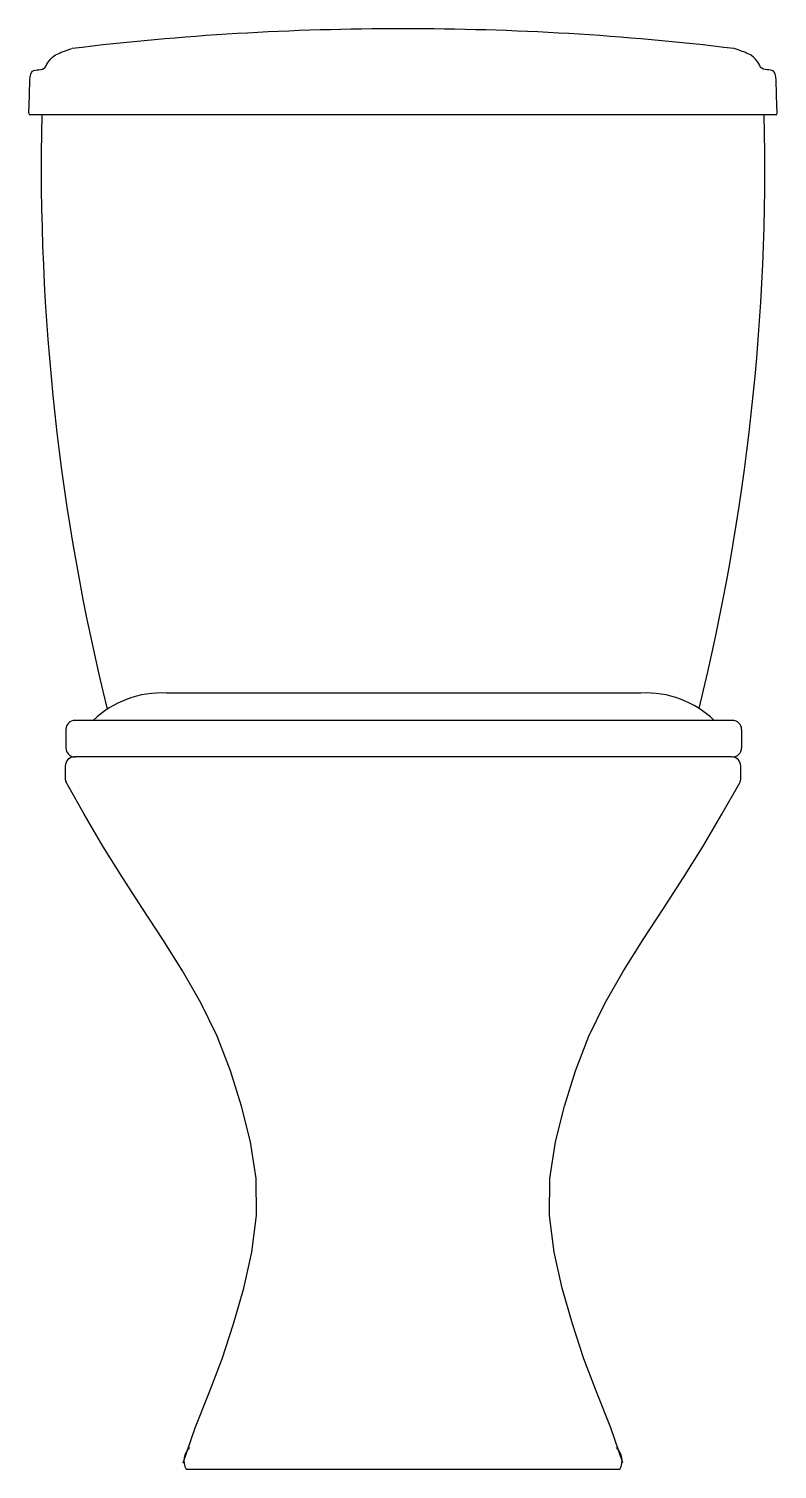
# Model space of a CAD drawing. Header units: millimetres. Extents: x -2983.307 to -2982.897, y 2962.177 to 2962.965.
import ezdxf

# ---------------------------------------------------------------- set-up
doc = ezdxf.new("R2010")
doc.units = ezdxf.units.MM
doc.header["$LTSCALE"] = 10
doc.layers.add('banheiro_louças', color=2, linetype='Continuous')

msp = doc.modelspace()

# ---------------------------------------------------------------- linework, layer by layer
at = {"layer": 'banheiro_louças'}
for p, q in [((-2982.89795, 2962.91825), (-2983.30619, 2962.91825)), ((-2982.97172, 2962.60169), (-2983.23162, 2962.60169)), ((-2982.92157, 2962.58669), (-2983.28176, 2962.58669)), ((-2983.28676, 2962.58169), (-2983.28676, 2962.57169)), ((-2982.91657, 2962.58169), (-2982.91657, 2962.57169)), ((-2983.28707, 2962.56169), (-2983.28707, 2962.55443)), ((-2982.92207, 2962.56669), (-2983.28207, 2962.56669)), ((-2982.91707, 2962.55443), (-2982.91707, 2962.56169)), ((-2983.22094, 2962.17669), (-2982.98319, 2962.17669))]:
    msp.add_line(p, q, dxfattribs=at)
for points in [[(-2983.22253, 2962.18024), (-2983.21589, 2962.19938), (-2983.20836, 2962.21818), (-2983.20115, 2962.23711), (-2983.19486, 2962.25636), (-2983.18927, 2962.27583), (-2983.18487, 2962.2956), (-2983.18231, 2962.31569), (-2983.18243, 2962.33592), (-2983.18569, 2962.3559), (-2983.19062, 2962.37555), (-2983.19662, 2962.39489), (-2983.20394, 2962.41378), (-2983.21278, 2962.43199), (-2983.22286, 2962.44956), (-2983.23366, 2962.4667), (-2983.2447, 2962.48369), (-2983.2557, 2962.5007), (-2983.26644, 2962.51787), (-2983.27675, 2962.53531), (-2983.28669, 2962.55296)], [(-2982.98161, 2962.18024), (-2982.98825, 2962.19938), (-2982.99578, 2962.21818), (-2983.00299, 2962.23711), (-2983.00928, 2962.25636), (-2983.01487, 2962.27583), (-2983.01927, 2962.2956), (-2983.02182, 2962.31569), (-2983.02171, 2962.33592), (-2983.01845, 2962.3559), (-2983.01352, 2962.37555), (-2983.00752, 2962.39489), (-2983.0002, 2962.41378), (-2982.99135, 2962.43199), (-2982.98127, 2962.44956), (-2982.97048, 2962.4667), (-2982.95943, 2962.48368), (-2982.94844, 2962.5007), (-2982.93769, 2962.51787), (-2982.92739, 2962.53531), (-2982.91745, 2962.55296)]]:
    msp.add_lwpolyline(points, dxfattribs=at)
for centre, radius, start, end in [((-2983.10461, 2961.48243), 1.48294, 89.90198, 96.92488), ((-2983.09954, 2961.48243), 1.48294, 83.07512, 90.09802), ((-2983.30618, 2962.91914), 0.000891, 180.91827, 269.9999), ((-2982.0578, 2962.89037), 1.24249, 178.71411, 193.8567), ((-2984.14579, 2962.89026), 1.24194, 346.16313, 1.2912), ((-2982.89796, 2962.91914), 0.000891, 270, 359.08173), ((-2983.23433, 2962.54773), 0.05402, 87.1224, 133.85571), ((-2982.969, 2962.54773), 0.05402, 46.14429, 92.8776), ((-2983.28176, 2962.58169), 0.005, 90, 180), ((-2982.92157, 2962.58169), 0.005, 0, 90), ((-2983.28176, 2962.57169), 0.005, 180, 270), ((-2982.92157, 2962.57169), 0.005, 270, 0), ((-2983.28207, 2962.56169), 0.005, 90, 180), ((-2982.92207, 2962.56169), 0.005, 0, 90), ((-2983.28407, 2962.55443), 0.003, 180, 209.19256), ((-2982.92007, 2962.55443), 0.003, 330.8093, 0), ((-2983.21207, 2962.1813), 0.01, 133.43254, 207.45613), ((-2982.99207, 2962.1813), 0.01, 332.54387, 46.56746)]:
    msp.add_arc(centre, radius, start, end, dxfattribs=at)
for points in [[(-2983.30708, 2962.91913), (-2983.30642, 2962.93371), (-2983.30733, 2962.94525), (-2983.30069, 2962.94198), (-2983.29814, 2962.94425), (-2983.29487, 2962.95016), (-2983.2905, 2962.95198), (-2983.28704, 2962.95343), (-2983.28341, 2962.95456)], [(-2982.89707, 2962.91913), (-2982.89773, 2962.93371), (-2982.89682, 2962.94525), (-2982.90346, 2962.94198), (-2982.90601, 2962.94425), (-2982.90928, 2962.95016), (-2982.91365, 2962.95198), (-2982.9171, 2962.95343), (-2982.92074, 2962.95456)]]:
    msp.add_open_spline(points, degree=3, knots=[1.013176, 1.013176, 1.013176, 1.013176, 15.506389, 31.012779, 32.20211, 33.391442, 39.578358, 43.521301, 43.521301, 43.521301, 43.521301], dxfattribs=at)

doc.saveas('drawing.dxf')
